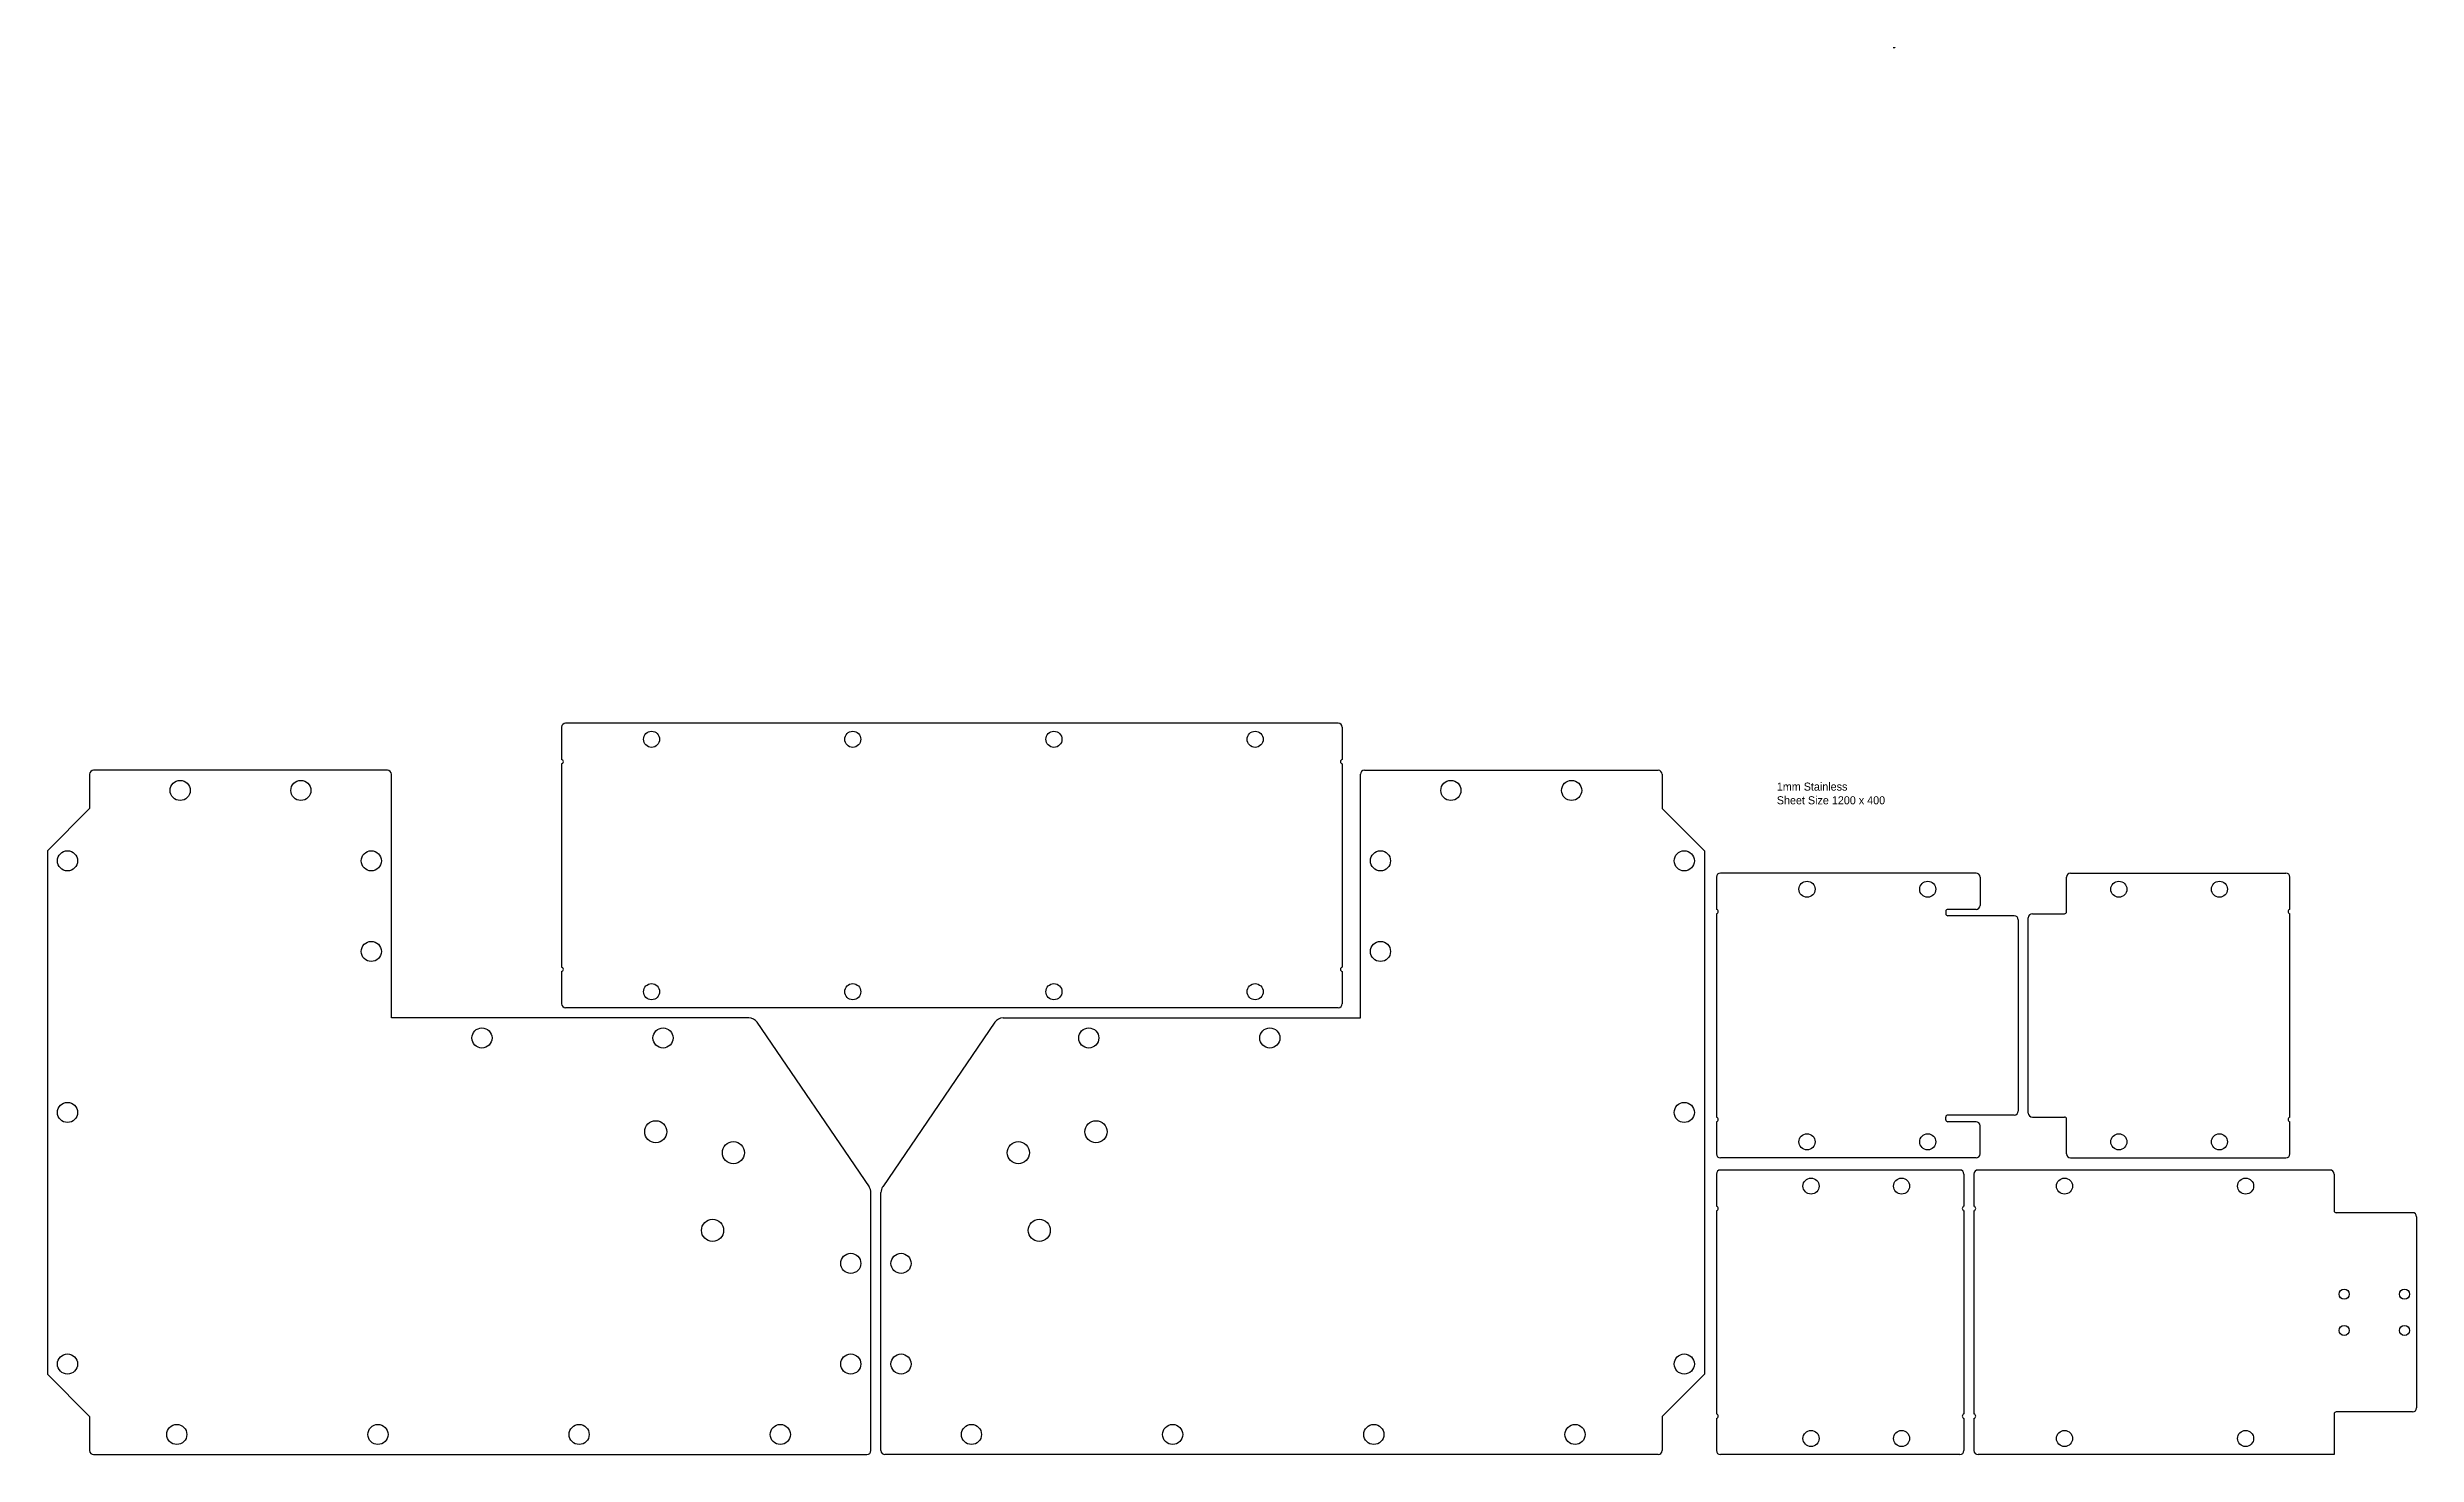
# Model space of a CAD drawing. Header units: millimetres. Extents: x 9 to 1187, y 14 to 713.
import ezdxf

# ---------------------------------------------------------------- set-up
doc = ezdxf.new("R2010")
doc.units = ezdxf.units.MM
doc.styles.add('VCDSTYLE10', font='Sans Serif.ttf')

msp = doc.modelspace()

# ---------------------------------------------------------------- linework, layer by layer
at = {"color": 1}
for p, q in [((650.6, 377.4), (266.6, 377.4)), ((264.6, 375.4), (264.6, 359.4)), ((652.6, 375.4), (652.6, 359.4)), ((178, 354), (32, 354)), ((264.6, 357.2), (264.6, 256.2)), ((652.6, 357.2), (652.6, 256.2)), ((663.6, 354), (809.6, 354)), ((30, 352), (30, 335)), ((180, 231), (180, 352)), ((661.6, 231), (661.6, 352)), ((811.6, 352), (811.6, 335)), ((30, 335), (9, 314)), ((811.6, 335), (832.6, 314)), ((9, 314), (9, 234)), ((832.6, 314), (832.6, 234)), ((838.6, 300.9), (838.6, 284.9)), ((967.6, 302.9), (840.6, 302.9)), ((969.6, 300.9), (969.6, 286.9)), ((1012.6, 283.7), (1012.6, 300.9)), ((1014.6, 302.9), (1121.6, 302.9)), ((1123.6, 284.9), (1123.6, 300.9)), ((838.6, 282.7), (838.6, 181.7)), ((952.6, 283.9), (952.6, 282.7)), ((967.6, 284.9), (953.6, 284.9)), ((995.6, 282.7), (1011.6, 282.7)), ((1123.6, 181.7), (1123.6, 282.7)), ((986.6, 281.7), (953.6, 281.7)), ((988.6, 279.7), (988.6, 184.7)), ((993.6, 183.7), (993.6, 280.7)), ((264.6, 254), (264.6, 238)), ((652.6, 254), (652.6, 238)), ((650.6, 236), (266.6, 236)), ((9, 234), (9, 54)), ((357.6, 231), (180, 231)), ((361.7, 228.8), (417.4, 147)), ((479.9, 228.8), (424.2, 147)), ((484, 231), (661.6, 231)), ((832.6, 234), (832.6, 54)), ((838.6, 179.4), (838.6, 163.4)), ((952.6, 180.4), (952.6, 181.7)), ((986.6, 182.7), (953.6, 182.7)), ((967.6, 179.4), (953.6, 179.4)), ((969.6, 163.4), (969.6, 177.4)), ((995.6, 181.7), (1011.6, 181.7)), ((1012.6, 163.4), (1012.6, 180.7)), ((1123.6, 163.4), (1123.6, 179.4)), ((838.6, 153.4), (838.6, 137.4)), ((967.6, 161.4), (840.6, 161.4)), ((959.6, 155.4), (840.6, 155.4)), ((961.6, 153.4), (961.6, 137.4)), ((966.6, 153.4), (966.6, 137.4)), ((1143.6, 155.4), (968.6, 155.4)), ((1014.6, 161.4), (1121.6, 161.4)), ((1145.6, 153.4), (1145.6, 135.2)), ((418.3, 16), (418.3, 144.2)), ((423.3, 16), (423.3, 144.2)), ((838.6, 135.2), (838.6, 34.2)), ((838.6, 133.2), (838.6, 34.2)), ((961.6, 135.2), (961.6, 34.2)), ((966.6, 135.2), (966.6, 34.2)), ((1184.6, 134.2), (1146.6, 134.2)), ((1186.6, 132.2), (1186.6, 37.2)), ((30, 33), (9, 54)), ((811.6, 33), (832.6, 54)), ((30, 33), (30, 16)), ((811.6, 33), (811.6, 16)), ((838.6, 32), (838.6, 16)), ((961.6, 32), (961.6, 16)), ((966.6, 32), (966.6, 16)), ((1145.6, 34.2), (1145.6, 14)), ((1184.6, 35.2), (1146.6, 35.2)), ((32, 14), (416.3, 14)), ((809.6, 14), (425.3, 14)), ((959.6, 14), (840.6, 14)), ((1145.6, 14), (968.6, 14))]:
    msp.add_line(p, q, dxfattribs=at)
at = {"color": 2}
msp.add_lwpolyline([(926.4, 713.1), (926.6, 713.1), (926.7, 713.2), (926.9, 713.2), (927.1, 713.1), (927.2, 713.1), (927.4, 713)], dxfattribs=at)
at = {"color": 1}
for centre, radius in [((309.3, 369.4), 4), ((409.3, 369.4), 4), ((509.3, 369.4), 4), ((609.3, 369.4), 4), ((75, 344), 5), ((135, 344), 5), ((706.6, 344), 5), ((766.6, 344), 5), ((19, 309), 5), ((170, 309), 5), ((671.6, 309), 5), ((822.6, 309), 5), ((883.6, 294.9), 4), ((943.6, 294.9), 4), ((1038.6, 294.9), 4), ((1088.6, 294.9), 4), ((170, 264), 5), ((671.6, 264), 5), ((309.3, 244), 4), ((409.3, 244), 4), ((509.3, 244), 4), ((609.3, 244), 4), ((225, 221), 5), ((315, 221), 5), ((526.6, 221), 5), ((616.6, 221), 5), ((19, 184), 5), ((822.6, 184), 5), ((311.4, 174.4), 5.5), ((530.2, 174.4), 5.5), ((350, 164), 5.5), ((491.6, 164), 5.5), ((883.6, 169.4), 4), ((943.6, 169.4), 4), ((1038.6, 169.4), 4), ((1088.6, 169.4), 4), ((885.6, 147.4), 4), ((930.6, 147.4), 4), ((1011.6, 147.4), 4), ((1101.6, 147.4), 4), ((339.6, 125.4), 5.5), ((502, 125.4), 5.5), ((408.3, 109), 5), ((433.3, 109), 5), ((1150.6, 93.7), 2.5), ((1180.6, 93.7), 2.5), ((1150.6, 75.7), 2.5), ((1180.6, 75.7), 2.5), ((19, 59), 5), ((408.3, 59), 5), ((433.3, 59), 5), ((822.6, 59), 5), ((73.3, 24), 5), ((173.3, 24), 5), ((273.3, 24), 5), ((373.3, 24), 5), ((468.3, 24), 5), ((568.3, 24), 5), ((668.3, 24), 5), ((768.3, 24), 5), ((885.6, 22), 4), ((930.6, 22), 4), ((1011.6, 22), 4), ((1101.6, 22), 4)]:
    msp.add_circle(centre, radius, dxfattribs=at)
for centre, radius, start, end in [((266.6, 375.4), 2, 90, 180), ((650.6, 375.4), 2, 0, 90), ((32, 352), 2, 90, 180), ((178, 352), 2, 0, 90), ((264.3, 358.3), 1.15, 285.2003, 74.7997), ((264.3, 358.3), 1.15, 0, 74.7997), ((652.9, 358.3), 1.15, 105.2003, 254.7997), ((663.6, 352), 2, 90, 180), ((809.6, 352), 2, 0, 90), ((840.6, 300.9), 2, 90, 180), ((967.6, 300.9), 2, 0, 90), ((1014.6, 300.9), 2, 90, 180), ((1121.6, 300.9), 2, 0, 90), ((838.3, 283.8), 1.15, 285.2003, 74.7997), ((953.6, 283.9), 1, 90, 180), ((953.6, 282.7), 1, 180, 270), ((967.6, 286.9), 2, 270, 360), ((995.6, 280.7), 2, 90, 180), ((1011.6, 283.7), 1, 270, 0), ((1123.9, 283.8), 1.15, 105.2003, 254.7997), ((986.6, 279.7), 2, 0, 90), ((264.3, 255.1), 1.15, 285.2003, 74.7997), ((652.9, 255.1), 1.15, 105.2003, 254.7997), ((266.6, 238), 2, 180, 270), ((650.6, 238), 2, 270, 360), ((357.6, 226), 5, 34.2569, 90), ((484, 226), 5, 90, 145.7431), ((838.3, 180.5), 1.15, 285.2003, 74.7997), ((953.6, 181.7), 1, 90, 180), ((953.6, 180.4), 1, 180, 270), ((967.6, 177.4), 2, 0, 90), ((986.6, 184.7), 2, 270, 0), ((995.6, 183.7), 2, 180, 270), ((1011.6, 180.7), 1, 0, 90), ((1123.9, 180.5), 1.15, 105.2003, 254.7997), ((840.6, 163.4), 2, 180, 270), ((840.6, 153.4), 2, 90, 180), ((959.6, 153.4), 2, 0, 90), ((968.6, 153.4), 2, 90, 180), ((967.6, 163.4), 2, 270, 360), ((1014.6, 163.4), 2, 180, 270), ((1121.6, 163.4), 2, 270, 360), ((1143.6, 153.4), 2, 0, 90), ((413.3, 144.2), 5, 0, 34.2569), ((428.3, 144.2), 5, 145.7431, 180), ((838.3, 136.3), 1.15, 285.2003, 74.7997), ((961.9, 136.3), 1.15, 105.2003, 254.7997), ((966.3, 136.3), 1.15, 285.2003, 74.7997), ((1146.6, 135.2), 1, 180, 270), ((1184.6, 132.2), 2, 0, 90), ((1184.6, 37.2), 2, 270, 0), ((838.3, 33.1), 1.15, 285.2003, 74.7997), ((961.9, 33.1), 1.15, 105.2003, 254.7997), ((966.3, 33.1), 1.15, 285.2003, 74.7997), ((1146.6, 34.2), 1, 90, 180), ((32, 16), 2, 180, 270), ((416.3, 16), 2, 270, 0), ((425.3, 16), 2, 180, 270), ((809.6, 16), 2, 270, 0), ((840.6, 16), 2, 180, 270), ((959.6, 16), 2, 270, 360), ((968.6, 16), 2, 180, 270)]:
    msp.add_arc(centre, radius, start, end, dxfattribs=at)

# ---------------------------------------------------------------- texts
at = {"color": 1, "style": 'VCDSTYLE10'}
for s, p in [('1mm Stainless', (868.6, 343.9)), ('Sheet Size 1200 x 400', (868.6, 337.1))]:
    msp.add_text(s, height=4, dxfattribs=at).set_placement(p)

doc.saveas('drawing.dxf')
